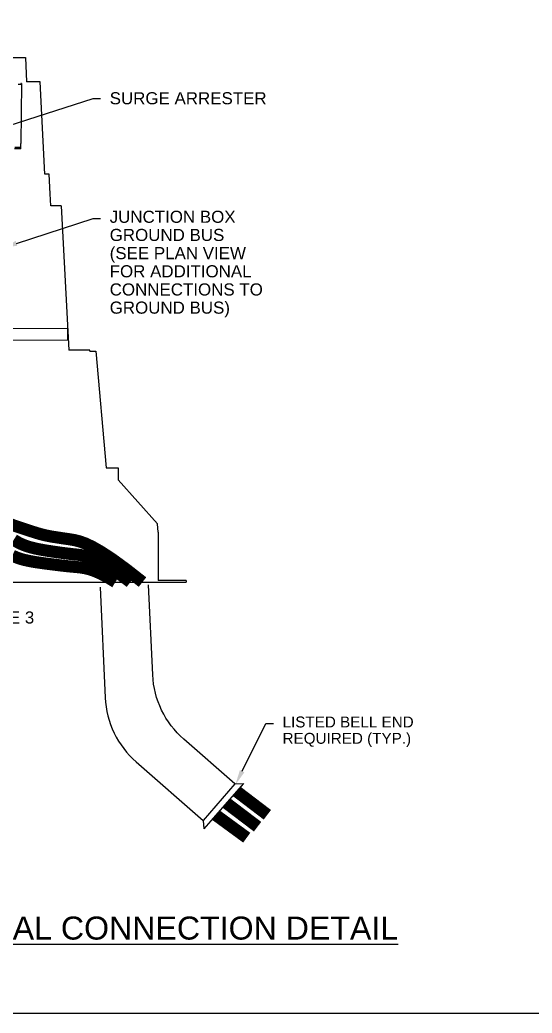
# Model space of a CAD drawing. Header units: feet. Extents: x -689 to 1837, y -511 to 1546.
# Drawn here: x 810.9 to 895.5, y 1218.4 to 1382.4 of the extents above; entities that cross this region are included whole.
import ezdxf
from ezdxf import colors
from ezdxf.entities.mleader import LeaderData, LeaderLine
from ezdxf.enums import TextEntityAlignment as Align
from ezdxf.math import Vec2, Vec3

# ---------------------------------------------------------------- set-up
doc = ezdxf.new("R2010")
doc.units = ezdxf.units.FT
doc.header["$MEASUREMENT"] = 0
for name, color, linetype in [('CABLE', 2, 'Continuous'), ('EQUIPMENT', 6, 'Continuous'), ('G-ANNO-TEXT @ 1', 1, 'Continuous'), ('TEXT', 1, 'Continuous')]:
    doc.layers.add(name, color=color, linetype=linetype)
doc.layers.add('CONDUIT', color=6, linetype='Continuous', lineweight=18)
doc.layers.add('G-NPLT', color=67, linetype='Continuous', plot=False)
doc.styles.add('NEI-A', font='arial.ttf')

# ---------------------------------------------------------------- blocks, each defined once
blk = doc.blocks.new('DETAIL_TITLE')
blk.add_circle((0.5923, -0.5126), 0.25)
at = {"style": 'NEI-A'}
blk.add_attdef('DETAIL_TITLE_001', (0.9099, -0.4851), '', height=0.2, dxfattribs=at)
at = {"style": 'NEI-A', "flags": 8}
blk.add_attdef('#', text='', height=0.2, dxfattribs=at).set_placement((0.5922, -0.5109), align=Align.MIDDLE_CENTER)
at = {"style": 'NEI-A'}
for tag, p in [('SCALE:', (0.9386, -0.7379)), ('1"_=_', (1.5474, -0.7379))]:
    blk.add_attdef(tag, text='', height=0.1, dxfattribs=at).set_placement(p, align=Align.BOTTOM_LEFT)

msp = doc.modelspace()

# ---------------------------------------------------------------- linework, layer by layer
at = {"layer": 'CABLE', "const_width": 2}
for points in [[(809.41054, 1299.08326), (810.02013, 1298.87664), (810.62229, 1298.67464), (811.20461, 1298.48043), (811.75468, 1298.29715), (812.26334, 1298.1273), (812.73453, 1297.97077), (813.17542, 1297.82676), (813.59319, 1297.69451), (813.99503, 1297.57324), (814.38813, 1297.46217), (814.77966, 1297.36052), (815.17681, 1297.26752), (815.58637, 1297.18215), (816.01348, 1297.10234), (816.4629, 1297.02583), (816.9394, 1296.95031), (817.44771, 1296.87349), (817.9926, 1296.79309), (818.57882, 1296.7068), (819.21113, 1296.61234), (819.9034, 1296.49622), (820.70603, 1296.30022), (821.67856, 1295.95491), (822.8805, 1295.39089), (824.37139, 1294.53872), (826.21075, 1293.32899), (828.4581, 1291.69229), (831.17298, 1289.55918)], [(809.90211, 1296.5327), (810.28396, 1296.29882), (810.66466, 1296.08722), (811.04858, 1295.89595), (811.44013, 1295.72306), (811.84369, 1295.56658), (812.26366, 1295.42457), (812.70313, 1295.29518), (813.15994, 1295.1771), (813.63066, 1295.06912), (814.11182, 1294.97005), (814.59999, 1294.87869), (815.09171, 1294.79383), (815.58353, 1294.71429), (816.072, 1294.63886), (816.55517, 1294.56646), (817.03713, 1294.49655), (817.52344, 1294.42868), (818.0197, 1294.36242), (818.53147, 1294.29734), (819.06434, 1294.233), (819.62389, 1294.16898), (820.2157, 1294.10483), (820.85001, 1294.03235), (821.55568, 1293.91229), (822.36626, 1293.69762), (823.31529, 1293.34132), (824.43628, 1292.79635), (825.76279, 1292.01568), (827.32835, 1290.95231), (829.16648, 1289.55918)], [(809.66731, 1293.94118), (809.9569, 1293.79858), (810.25423, 1293.66782), (810.56191, 1293.5479), (810.88254, 1293.43781), (811.21761, 1293.33664), (811.56422, 1293.2438), (811.91833, 1293.1588), (812.27595, 1293.08115), (812.63305, 1293.01035), (812.98562, 1292.9459), (813.32963, 1292.88732), (813.66108, 1292.83411), (813.97752, 1292.78568), (814.28279, 1292.74103), (814.58231, 1292.69909), (814.88147, 1292.65878), (815.1857, 1292.619), (815.50041, 1292.57868), (815.83101, 1292.53674), (816.18291, 1292.49208), (816.56056, 1292.44395), (816.96457, 1292.39289), (817.3946, 1292.33977), (817.8503, 1292.28547), (818.33133, 1292.23084), (818.83732, 1292.17676), (819.36794, 1292.1241), (819.92284, 1292.07372), (820.50462, 1292.022), (821.12764, 1291.94737), (821.80923, 1291.82378), (822.56671, 1291.62516), (823.41739, 1291.32545), (824.37859, 1290.89859), (825.46764, 1290.31852), (826.70184, 1289.55918)], [(846.75042, 1254.98278), (851.79835, 1251.14054)], [(845.0483, 1253.06192), (850.18114, 1249.16851)], [(843.29372, 1251.08366), (848.39159, 1247.35374)]]:
    msp.add_lwpolyline(points, dxfattribs=at)
at = {"layer": 'CONDUIT'}
msp.add_lwpolyline([(714.1826, 1331.42447), (818.75504, 1331.42447), (818.75504, 1329.48749), (714.1826, 1329.48749)], close=True, dxfattribs=at)
at = {"layer": 'EQUIPMENT'}
for p, q in [((721.12932, 1376.18507), (811.8488, 1376.18507)), ((811.8488, 1376.18507), (812.03557, 1372.17168)), ((811.05553, 1371.7049), (810.612, 1371.72814)), ((811.1723, 1371.89139), (811.05553, 1371.89139)), ((811.05553, 1371.89139), (811.05553, 1371.7049)), ((811.1723, 1371.89139), (811.07877, 1361.97455)), ((814.27565, 1372.1714), (812.03557, 1372.17168)), ((815.02244, 1356.93437), (814.27565, 1372.1714)), ((810.08471, 1361.39129), (811.07903, 1361.39129)), ((811.07915, 1361.11126), (811.07877, 1361.97455)), ((811.07915, 1361.11126), (810.04949, 1361.11081)), ((815.76894, 1356.93437), (815.02244, 1356.93437)), ((815.90895, 1353.66749), (815.76894, 1356.93437)), ((816.01124, 1351.68464), (815.90895, 1353.66749)), ((817.75254, 1351.68418), (816.01124, 1351.68464)), ((817.75254, 1351.68418), (818.98906, 1327.87067)), ((822.48906, 1327.87067), (818.98906, 1327.87067)), ((822.48906, 1327.68418), (822.48906, 1327.87067)), ((822.48906, 1327.68418), (823.48906, 1327.68418)), ((823.48906, 1327.68418), (825.17656, 1308.43418)), ((825.17656, 1308.43418), (827.17656, 1308.43418)), ((827.17656, 1308.43418), (827.17656, 1306.43418)), ((833.67656, 1299.16799), (827.17656, 1306.43418)), ((833.77638, 1297.80918), (833.67656, 1299.16799)), ((833.77784, 1297.80918), (833.77711, 1289.80918)), ((694.61406, 1289.55918), (838.36406, 1289.55918)), ((838.36406, 1289.80918), (833.77711, 1289.80918)), ((838.36406, 1289.80918), (838.36406, 1289.55918)), ((847.85883, 1256.32613), (841.27911, 1248.79571)), ((846.44781, 1256.23106), (841.18404, 1250.20673)), ((841.18404, 1250.20673), (841.27911, 1248.79571))]:
    msp.add_line(p, q, dxfattribs=at)
for points in [[(846.44781, 1256.23106), (837.97652, 1263.6315, -0.204607432), (832.86058, 1274.24611), (832.18523, 1289.08593)], [(824.1935, 1288.72223), (825.02418, 1270.46918, 0.204607432), (830.14013, 1259.85458), (841.1868, 1250.20431)]]:
    msp.add_lwpolyline(points, format="xyb", dxfattribs=at)
msp.add_lwpolyline([(846.44781, 1256.23106), (847.85883, 1256.32613)], dxfattribs=at)
at = {"layer": 'G-NPLT'}
msp.add_lwpolyline([(642.91639, 1546.38847), (642.91639, 1218.38847), (1140.85417, 1218.38847), (1140.77417, 1546.38847)], close=True, dxfattribs=at)

# ---------------------------------------------------------------- block references
at = {"layer": 'G-ANNO-TEXT @ 1'}
ref = msp.add_blockref('DETAIL_TITLE', (651.34454, 1238.67603), dxfattribs=dict(at, xscale=18.99347914525915, yscale=18.99347914525915, zscale=18.99347914525915))
ref.add_attrib('#', '5', dxfattribs={"layer": '0', "height": 3.7987, "style": 'NEI-A'}).set_placement((662.59247, 1228.97226), align=Align.MIDDLE_CENTER)
ref.add_attrib('DETAIL_TITLE_001', '%%UTYPICAL 3-WAY MV SECTIONALIZING CABINET INTERNAL CONNECTION DETAIL', (668.50226, 1230.5338), dxfattribs={"layer": '0', "height": 3.7986958, "style": 'NEI-A'})
ref.add_attrib('SCALE:', 'SCALE:', dxfattribs={"layer": '0', "height": 1.899348, "style": 'NEI-A'}).set_placement((669.17275, 1228.57797), align=Align.TOP_LEFT)
ref.add_attrib('1"_=_', 'NTS', dxfattribs={"layer": '0', "height": 1.899348, "style": 'NEI-A'}).set_placement((679.80389, 1228.57797), align=Align.TOP_LEFT)

# ---------------------------------------------------------------- leaders
at = {"layer": 'TEXT'}
ml = msp.add_multileader_mtext('Standard', dxfattribs=at)
ml.set_content('SURGE ARRESTER', color=256, style='NEI-A')
ml.set_leader_properties()
ml.build(insert=Vec2(0, 0))
ml.multileader.update_dxf_attribs({"dogleg_length": 0.0625, "arrow_head_size": 2.5, "scale": 20})
ctx = ml.context
ctx.base_point, ctx.scale, ctx.char_height, ctx.arrow_head_size, ctx.landing_gap_size, ctx.plane_origin = Vec3(824.25149, 1369.42904), 20, 2, 2.5, 1.5, Vec3(750.16348, 1307.59813)
notes = []
notes.append((ctx, [(0, (1, 1, 0), (823.00149, 1369.42904), (1, 0), 1.25, [(0, [(806.77901, 1364.15673)], 0, [])])]))
ctx.mtext.insert, ctx.mtext.line_spacing_factor, ctx.mtext.flow_direction = Vec3(825.75149, 1370.44609), 0.9, 5
ml = msp.add_multileader_mtext('Standard', dxfattribs=at)
ml.set_content('7#8 COPPER CLAD STEEL STRANDED GROUND RING', color=256, style='NEI-A')
ml.set_leader_properties()
ml.build(insert=Vec2(0, 0))
ml.multileader.update_dxf_attribs({"dogleg_length": 0.0625, "arrow_head_size": 2.14436, "scale": 20})
ctx = ml.context
ctx.base_point, ctx.scale, ctx.char_height, ctx.arrow_head_size, ctx.landing_gap_size, ctx.plane_origin = Vec3(364.72665, 1355.94717), 20, 1.9673832, 2.14436, 1.28662, Vec3(317.687, 1313.48979)
notes.append((ctx, [(0, (1, 1, 0), (363.65447, 1355.94717), (1, 0), 1.07218, [(0, [(357.28658, 1344.26903)], 0, [])])]))
ctx.mtext.insert, ctx.mtext.width, ctx.mtext.defined_height, ctx.mtext.line_spacing_factor, ctx.mtext.flow_direction = Vec3(366.01326, 1356.94764), 25.6320738, 4.77359, 0.9, 5
ml = msp.add_multileader_mtext('Standard', dxfattribs=at)
ml.set_content('JUNCTION BOX\\PGROUND BUS\\P(SEE PLAN VIEW\\PFOR ADDITIONAL \\PCONNECTIONS TO\\PGROUND BUS)', color=256, style='NEI-A')
ml.set_leader_properties()
ml.build(insert=Vec2(0, 0))
ml.multileader.update_dxf_attribs({"dogleg_length": 0.0625, "arrow_head_size": 2.5, "scale": 20})
ctx = ml.context
ctx.base_point, ctx.scale, ctx.char_height, ctx.arrow_head_size, ctx.landing_gap_size, ctx.plane_origin = Vec3(824.25149, 1349.58413), 20, 2, 2.5, 1.5, Vec3(750.16348, 1287.75323)
notes.append((ctx, [(0, (1, 1, 0), (823.00149, 1349.58413), (1, 0), 1.25, [(0, [(807.99075, 1344.7172)], 0, [])])]))
ctx.mtext.insert, ctx.mtext.line_spacing_factor, ctx.mtext.flow_direction = Vec3(825.75149, 1350.87813), 0.9, 5
ml = msp.add_multileader_mtext('Standard', dxfattribs=at)
ml.set_content('NOTE 3', color=256, style='NEI-A')
ml.set_leader_properties()
ml.build(insert=Vec2(0, 0))
ml.multileader.update_dxf_attribs({"dogleg_length": 0.0625, "arrow_head_size": 2.5, "scale": 20})
ctx = ml.context
ctx.base_point, ctx.scale, ctx.char_height, ctx.arrow_head_size, ctx.landing_gap_size, ctx.plane_origin = Vec3(801.69786, 1283.70126), 20, 2, 2.5, 1.5, Vec3(734.87137, 1214.59452)
notes.append((ctx, [(0, (1, 1, 0), (800.44786, 1283.70126), (1, 0), 1.25, [(0, [(792.6983, 1293.48757)], 0, [])])]))
ctx.mtext.insert, ctx.mtext.line_spacing_factor, ctx.mtext.flow_direction = Vec3(803.19786, 1284.71899), 0.9, 5
ml = msp.add_multileader_mtext('Standard', dxfattribs=at)
ml.set_content('LISTED BELL END \\PREQUIRED (TYP.)', color=256, style='NEI-A')
ml.set_leader_properties()
ml.build(insert=Vec2(0, 0))
ml.multileader.update_dxf_attribs({"dogleg_length": 0.0625, "arrow_head_size": 2.5, "scale": 20})
ctx = ml.context
ctx.base_point, ctx.scale, ctx.char_height, ctx.arrow_head_size, ctx.landing_gap_size, ctx.plane_origin = Vec3(852.81004, 1266.19721), 20, 1.8, 2.5, 1.5, Vec3(795.19952, 1208.21995)
notes.append((ctx, [(0, (1, 1, 0), (851.56004, 1266.19721), (1, 0), 1.25, [(0, [(846.5071, 1256.08622)], 0, [])])]))
ctx.mtext.insert, ctx.mtext.line_spacing_factor, ctx.mtext.flow_direction = Vec3(854.31004, 1267.36181), 0.9, 5
for ctx, leaders in notes:
    for number, flags, end, landing, length, lines in leaders:
        leader = LeaderData()
        leader.index, (leader.has_last_leader_line, leader.has_dogleg_vector, leader.attachment_direction) = number, flags
        leader.last_leader_point, leader.dogleg_vector, leader.dogleg_length = Vec3(end), Vec3(landing), length
        for number, points, colour, breaks in lines:
            line = LeaderLine()
            line.index, line.vertices, line.color, line.breaks = number, Vec3.list(points), colors.encode_raw_color(colour), breaks
            leader.lines.append(line)
        ctx.leaders.append(leader)

doc.saveas('drawing.dxf')
